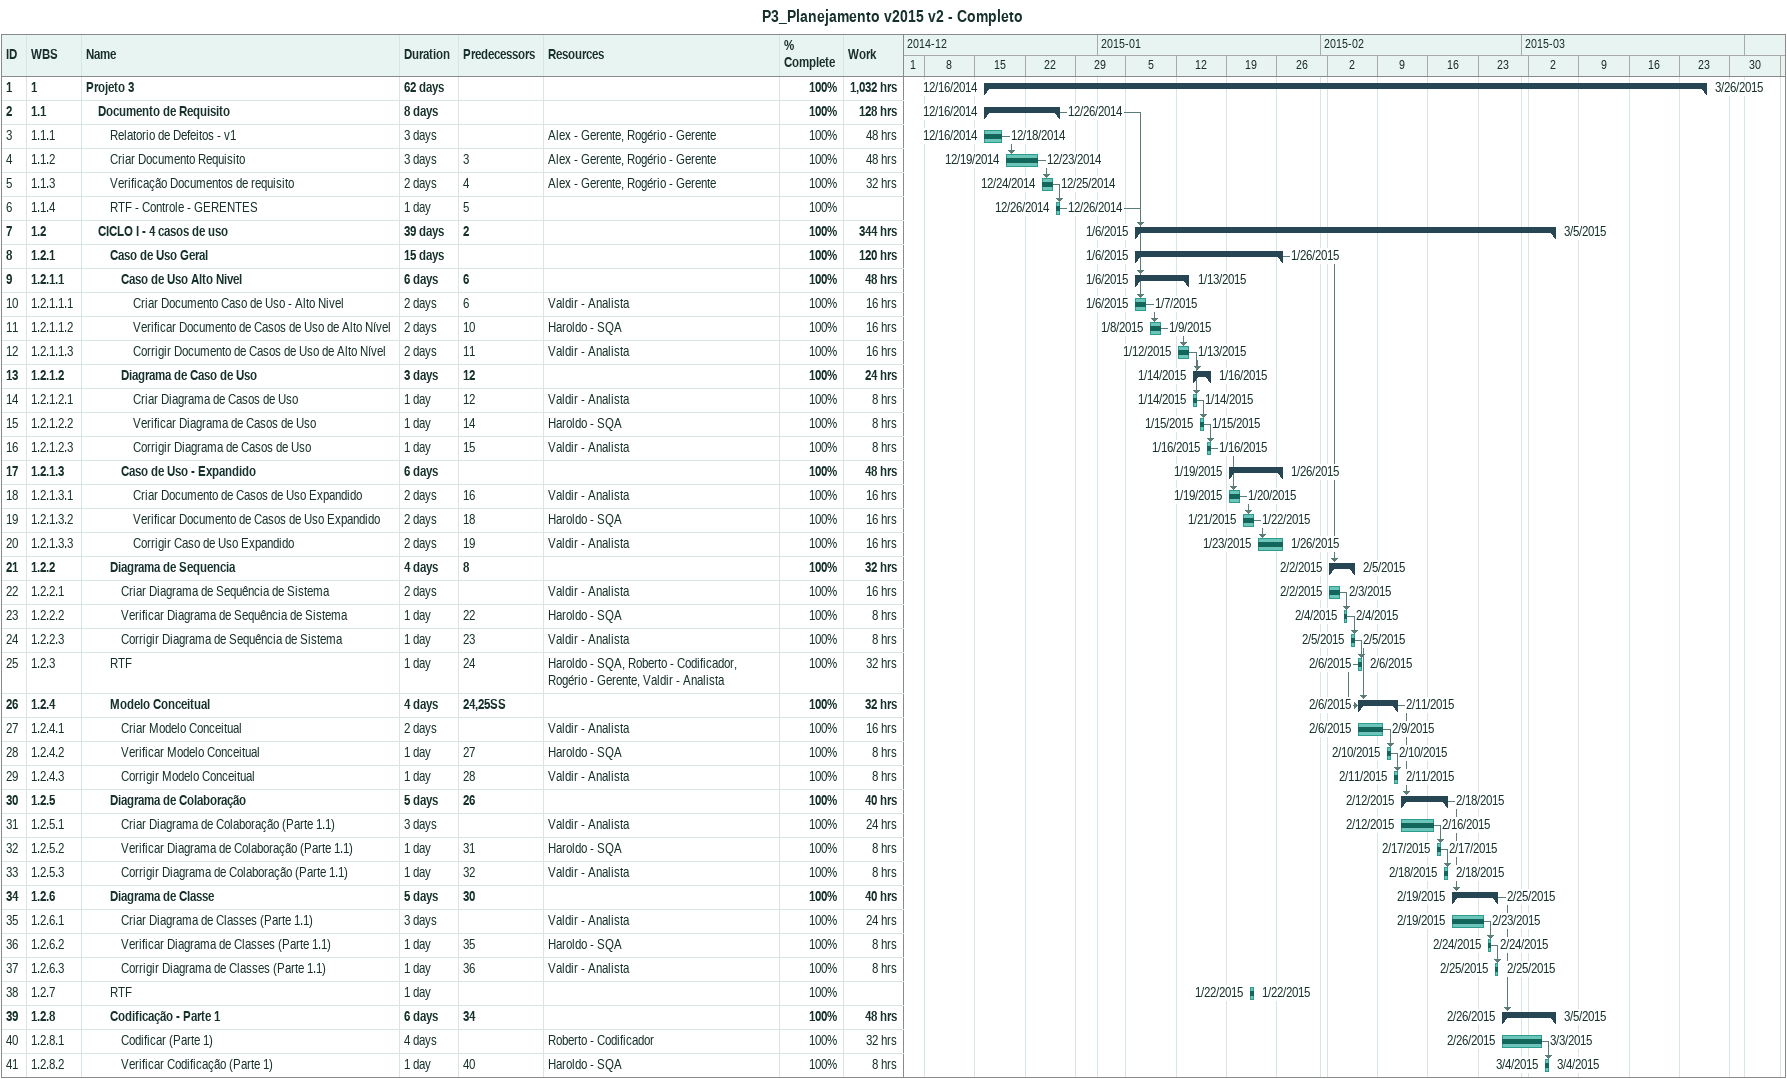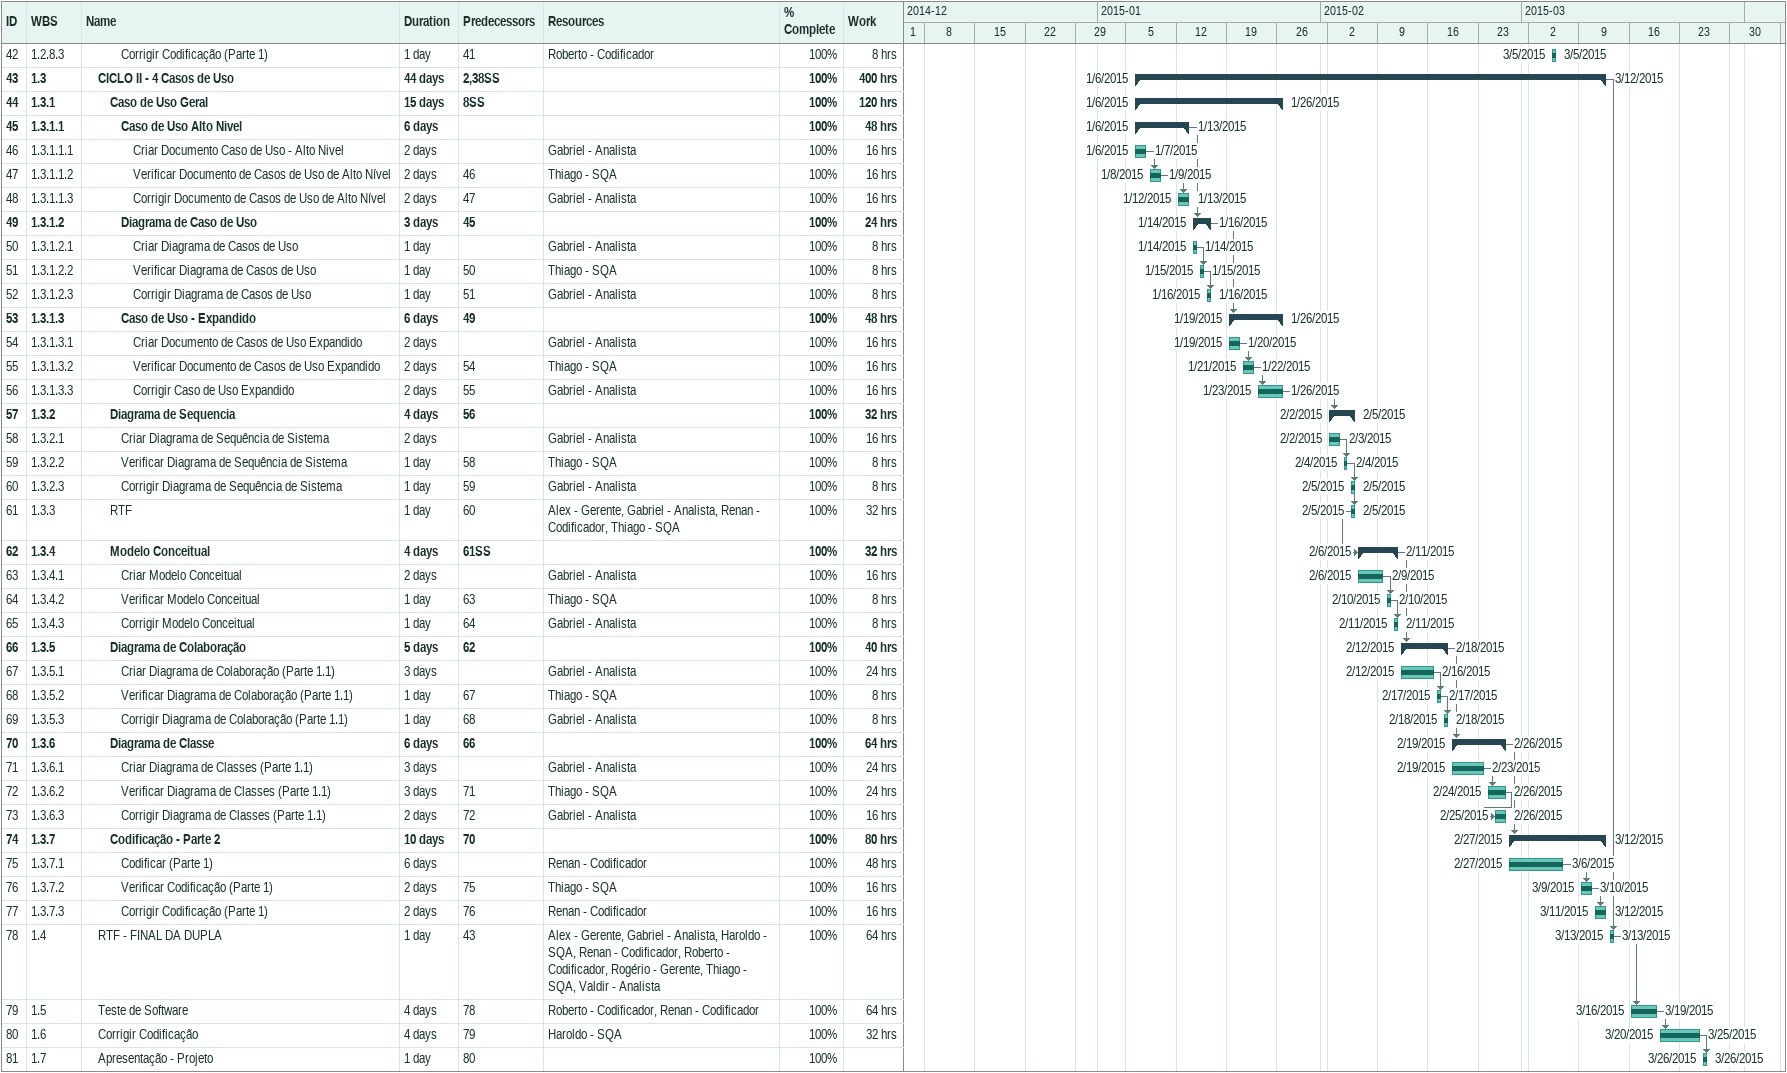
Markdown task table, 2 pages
P3_Planejamento v2015 v2 - Completo

| ID | WBS | Task | Duration | Start | Finish | Predecessors | Resources | % complete | Work (h) |
|---|---|---|---|---|---|---|---|---|---|
| 1 | 1 | **Projeto 3** | 62d | 2014-12-16 | 2015-03-26 |  |  | 100 | 1032 |
| 2 | 1.1 | **Documento de Requisito** | 8d | 2014-12-16 | 2014-12-26 |  |  | 100 | 128 |
| 3 | 1.1.1 | Relatorio de Defeitos - v1 | 3d | 2014-12-16 | 2014-12-18 |  | Alex - Gerente, Rogério - Gerente | 100 | 48 |
| 4 | 1.1.2 | Criar Documento Requisito | 3d | 2014-12-19 | 2014-12-23 | 3 | Alex - Gerente, Rogério - Gerente | 100 | 48 |
| 5 | 1.1.3 | Verificação Documentos de requisito | 2d | 2014-12-24 | 2014-12-25 | 4 | Alex - Gerente, Rogério - Gerente | 100 | 32 |
| 6 | 1.1.4 | RTF - Controle - GERENTES | 1d | 2014-12-26 | 2014-12-26 | 5 |  | 100 |  |
| 7 | 1.2 | **CICLO I - 4 casos de uso** | 39d | 2015-01-06 | 2015-03-05 | 2 |  | 100 | 344 |
| 8 | 1.2.1 | **Caso de Uso Geral** | 15d | 2015-01-06 | 2015-01-26 |  |  | 100 | 120 |
| 9 | 1.2.1.1 | **Caso de Uso Alto Nivel** | 6d | 2015-01-06 | 2015-01-13 | 6 |  | 100 | 48 |
| 10 | 1.2.1.1.1 | Criar Documento Caso de Uso - Alto Nivel | 2d | 2015-01-06 | 2015-01-07 | 6 | Valdir - Analista | 100 | 16 |
| 11 | 1.2.1.1.2 | Verificar Documento de Casos de Uso de Alto Nível | 2d | 2015-01-08 | 2015-01-09 | 10 | Haroldo - SQA | 100 | 16 |
| 12 | 1.2.1.1.3 | Corrigir Documento de Casos de Uso de Alto Nível | 2d | 2015-01-12 | 2015-01-13 | 11 | Valdir - Analista | 100 | 16 |
| 13 | 1.2.1.2 | **Diagrama de Caso de Uso** | 3d | 2015-01-14 | 2015-01-16 | 12 |  | 100 | 24 |
| 14 | 1.2.1.2.1 | Criar Diagrama de Casos de Uso | 1d | 2015-01-14 | 2015-01-14 | 12 | Valdir - Analista | 100 | 8 |
| 15 | 1.2.1.2.2 | Verificar Diagrama de Casos de Uso | 1d | 2015-01-15 | 2015-01-15 | 14 | Haroldo - SQA | 100 | 8 |
| 16 | 1.2.1.2.3 | Corrigir Diagrama de Casos de Uso | 1d | 2015-01-16 | 2015-01-16 | 15 | Valdir - Analista | 100 | 8 |
| 17 | 1.2.1.3 | **Caso de Uso - Expandido** | 6d | 2015-01-19 | 2015-01-26 |  |  | 100 | 48 |
| 18 | 1.2.1.3.1 | Criar Documento de Casos de Uso Expandido | 2d | 2015-01-19 | 2015-01-20 | 16 | Valdir - Analista | 100 | 16 |
| 19 | 1.2.1.3.2 | Verificar Documento de Casos de Uso Expandido | 2d | 2015-01-21 | 2015-01-22 | 18 | Haroldo - SQA | 100 | 16 |
| 20 | 1.2.1.3.3 | Corrigir Caso de Uso Expandido | 2d | 2015-01-23 | 2015-01-26 | 19 | Valdir - Analista | 100 | 16 |
| 21 | 1.2.2 | **Diagrama de Sequencia** | 4d | 2015-02-02 | 2015-02-05 | 8 |  | 100 | 32 |
| 22 | 1.2.2.1 | Criar Diagrama de Sequência de Sistema | 2d | 2015-02-02 | 2015-02-03 |  | Valdir - Analista | 100 | 16 |
| 23 | 1.2.2.2 | Verificar Diagrama de Sequência de Sistema | 1d | 2015-02-04 | 2015-02-04 | 22 | Haroldo - SQA | 100 | 8 |
| 24 | 1.2.2.3 | Corrigir Diagrama de Sequência de Sistema | 1d | 2015-02-05 | 2015-02-05 | 23 | Valdir - Analista | 100 | 8 |
| 25 | 1.2.3 | RTF | 1d | 2015-02-06 | 2015-02-06 | 24 | Haroldo - SQA, Roberto - Codificador, Rogério - Gerente, Valdir - Analista | 100 | 32 |
| 26 | 1.2.4 | **Modelo Conceitual** | 4d | 2015-02-06 | 2015-02-11 | 24, 25SS |  | 100 | 32 |
| 27 | 1.2.4.1 | Criar Modelo Conceitual | 2d | 2015-02-06 | 2015-02-09 |  | Valdir - Analista | 100 | 16 |
| 28 | 1.2.4.2 | Verificar Modelo Conceitual | 1d | 2015-02-10 | 2015-02-10 | 27 | Haroldo - SQA | 100 | 8 |
| 29 | 1.2.4.3 | Corrigir Modelo Conceitual | 1d | 2015-02-11 | 2015-02-11 | 28 | Valdir - Analista | 100 | 8 |
| 30 | 1.2.5 | **Diagrama de Colaboração** | 5d | 2015-02-12 | 2015-02-18 | 26 |  | 100 | 40 |
| 31 | 1.2.5.1 | Criar Diagrama de Colaboração (Parte 1.1) | 3d | 2015-02-12 | 2015-02-16 |  | Valdir - Analista | 100 | 24 |
| 32 | 1.2.5.2 | Verificar Diagrama de Colaboração (Parte 1.1) | 1d | 2015-02-17 | 2015-02-17 | 31 | Haroldo - SQA | 100 | 8 |
| 33 | 1.2.5.3 | Corrigir Diagrama de Colaboração (Parte 1.1) | 1d | 2015-02-18 | 2015-02-18 | 32 | Valdir - Analista | 100 | 8 |
| 34 | 1.2.6 | **Diagrama de Classe** | 5d | 2015-02-19 | 2015-02-25 | 30 |  | 100 | 40 |
| 35 | 1.2.6.1 | Criar Diagrama de Classes (Parte 1.1) | 3d | 2015-02-19 | 2015-02-23 |  | Valdir - Analista | 100 | 24 |
| 36 | 1.2.6.2 | Verificar Diagrama de Classes (Parte 1.1) | 1d | 2015-02-24 | 2015-02-24 | 35 | Haroldo - SQA | 100 | 8 |
| 37 | 1.2.6.3 | Corrigir Diagrama de Classes (Parte 1.1) | 1d | 2015-02-25 | 2015-02-25 | 36 | Valdir - Analista | 100 | 8 |
| 38 | 1.2.7 | RTF | 1d | 2015-01-22 | 2015-01-22 |  |  | 100 |  |
| 39 | 1.2.8 | **Codificação - Parte 1** | 6d | 2015-02-26 | 2015-03-05 | 34 |  | 100 | 48 |
| 40 | 1.2.8.1 | Codificar (Parte 1) | 4d | 2015-02-26 | 2015-03-03 |  | Roberto - Codificador | 100 | 32 |
| 41 | 1.2.8.2 | Verificar Codificação (Parte 1) | 1d | 2015-03-04 | 2015-03-04 | 40 | Haroldo - SQA | 100 | 8 |
| 42 | 1.2.8.3 | Corrigir Codificação (Parte 1) | 1d | 2015-03-05 | 2015-03-05 | 41 | Roberto - Codificador | 100 | 8 |
| 43 | 1.3 | **CICLO II - 4 Casos de Uso** | 44d | 2015-01-06 | 2015-03-12 | 2, 38SS |  | 100 | 400 |
| 44 | 1.3.1 | **Caso de Uso Geral** | 15d | 2015-01-06 | 2015-01-26 | 8SS |  | 100 | 120 |
| 45 | 1.3.1.1 | **Caso de Uso Alto Nivel** | 6d | 2015-01-06 | 2015-01-13 |  |  | 100 | 48 |
| 46 | 1.3.1.1.1 | Criar Documento Caso de Uso - Alto Nivel | 2d | 2015-01-06 | 2015-01-07 |  | Gabriel - Analista | 100 | 16 |
| 47 | 1.3.1.1.2 | Verificar Documento de Casos de Uso de Alto Nível | 2d | 2015-01-08 | 2015-01-09 | 46 | Thiago - SQA | 100 | 16 |
| 48 | 1.3.1.1.3 | Corrigir Documento de Casos de Uso de Alto Nível | 2d | 2015-01-12 | 2015-01-13 | 47 | Gabriel - Analista | 100 | 16 |
| 49 | 1.3.1.2 | **Diagrama de Caso de Uso** | 3d | 2015-01-14 | 2015-01-16 | 45 |  | 100 | 24 |
| 50 | 1.3.1.2.1 | Criar Diagrama de Casos de Uso | 1d | 2015-01-14 | 2015-01-14 |  | Gabriel - Analista | 100 | 8 |
| 51 | 1.3.1.2.2 | Verificar Diagrama de Casos de Uso | 1d | 2015-01-15 | 2015-01-15 | 50 | Thiago - SQA | 100 | 8 |
| 52 | 1.3.1.2.3 | Corrigir Diagrama de Casos de Uso | 1d | 2015-01-16 | 2015-01-16 | 51 | Gabriel - Analista | 100 | 8 |
| 53 | 1.3.1.3 | **Caso de Uso - Expandido** | 6d | 2015-01-19 | 2015-01-26 | 49 |  | 100 | 48 |
| 54 | 1.3.1.3.1 | Criar Documento de Casos de Uso Expandido | 2d | 2015-01-19 | 2015-01-20 |  | Gabriel - Analista | 100 | 16 |
| 55 | 1.3.1.3.2 | Verificar Documento de Casos de Uso Expandido | 2d | 2015-01-21 | 2015-01-22 | 54 | Thiago - SQA | 100 | 16 |
| 56 | 1.3.1.3.3 | Corrigir Caso de Uso Expandido | 2d | 2015-01-23 | 2015-01-26 | 55 | Gabriel - Analista | 100 | 16 |
| 57 | 1.3.2 | **Diagrama de Sequencia** | 4d | 2015-02-02 | 2015-02-05 | 56 |  | 100 | 32 |
| 58 | 1.3.2.1 | Criar Diagrama de Sequência de Sistema | 2d | 2015-02-02 | 2015-02-03 |  | Gabriel - Analista | 100 | 16 |
| 59 | 1.3.2.2 | Verificar Diagrama de Sequência de Sistema | 1d | 2015-02-04 | 2015-02-04 | 58 | Thiago - SQA | 100 | 8 |
| 60 | 1.3.2.3 | Corrigir Diagrama de Sequência de Sistema | 1d | 2015-02-05 | 2015-02-05 | 59 | Gabriel - Analista | 100 | 8 |
| 61 | 1.3.3 | RTF | 1d | 2015-02-05 | 2015-02-05 | 60 | Alex - Gerente, Gabriel - Analista, Renan - Codificador, Thiago - SQA | 100 | 32 |
| 62 | 1.3.4 | **Modelo Conceitual** | 4d | 2015-02-06 | 2015-02-11 | 61SS |  | 100 | 32 |
| 63 | 1.3.4.1 | Criar Modelo Conceitual | 2d | 2015-02-06 | 2015-02-09 |  | Gabriel - Analista | 100 | 16 |
| 64 | 1.3.4.2 | Verificar Modelo Conceitual | 1d | 2015-02-10 | 2015-02-10 | 63 | Thiago - SQA | 100 | 8 |
| 65 | 1.3.4.3 | Corrigir Modelo Conceitual | 1d | 2015-02-11 | 2015-02-11 | 64 | Gabriel - Analista | 100 | 8 |
| 66 | 1.3.5 | **Diagrama de Colaboração** | 5d | 2015-02-12 | 2015-02-18 | 62 |  | 100 | 40 |
| 67 | 1.3.5.1 | Criar Diagrama de Colaboração (Parte 1.1) | 3d | 2015-02-12 | 2015-02-16 |  | Gabriel - Analista | 100 | 24 |
| 68 | 1.3.5.2 | Verificar Diagrama de Colaboração (Parte 1.1) | 1d | 2015-02-17 | 2015-02-17 | 67 | Thiago - SQA | 100 | 8 |
| 69 | 1.3.5.3 | Corrigir Diagrama de Colaboração (Parte 1.1) | 1d | 2015-02-18 | 2015-02-18 | 68 | Gabriel - Analista | 100 | 8 |
| 70 | 1.3.6 | **Diagrama de Classe** | 6d | 2015-02-19 | 2015-02-26 | 66 |  | 100 | 64 |
| 71 | 1.3.6.1 | Criar Diagrama de Classes (Parte 1.1) | 3d | 2015-02-19 | 2015-02-23 |  | Gabriel - Analista | 100 | 24 |
| 72 | 1.3.6.2 | Verificar Diagrama de Classes (Parte 1.1) | 3d | 2015-02-24 | 2015-02-26 | 71 | Thiago - SQA | 100 | 24 |
| 73 | 1.3.6.3 | Corrigir Diagrama de Classes (Parte 1.1) | 2d | 2015-02-25 | 2015-02-26 | 72 | Gabriel - Analista | 100 | 16 |
| 74 | 1.3.7 | **Codificação - Parte 2** | 10d | 2015-02-27 | 2015-03-12 | 70 |  | 100 | 80 |
| 75 | 1.3.7.1 | Codificar (Parte 1) | 6d | 2015-02-27 | 2015-03-06 |  | Renan - Codificador | 100 | 48 |
| 76 | 1.3.7.2 | Verificar Codificação (Parte 1) | 2d | 2015-03-09 | 2015-03-10 | 75 | Thiago - SQA | 100 | 16 |
| 77 | 1.3.7.3 | Corrigir Codificação (Parte 1) | 2d | 2015-03-11 | 2015-03-12 | 76 | Renan - Codificador | 100 | 16 |
| 78 | 1.4 | RTF - FINAL DA DUPLA | 1d | 2015-03-13 | 2015-03-13 | 43 | Alex - Gerente, Gabriel - Analista, Haroldo - SQA, Renan - Codificador, Roberto - Codificador, Rogério - Gerente, Thiago - SQA, Valdir - Analista | 100 | 64 |
| 79 | 1.5 | Teste de Software | 4d | 2015-03-16 | 2015-03-19 | 78 | Roberto - Codificador, Renan - Codificador | 100 | 64 |
| 80 | 1.6 | Corrigir Codificação | 4d | 2015-03-20 | 2015-03-25 | 79 | Haroldo - SQA | 100 | 32 |
| 81 | 1.7 | Apresentação - Projeto | 1d | 2015-03-26 | 2015-03-26 | 80 |  | 100 |  |
